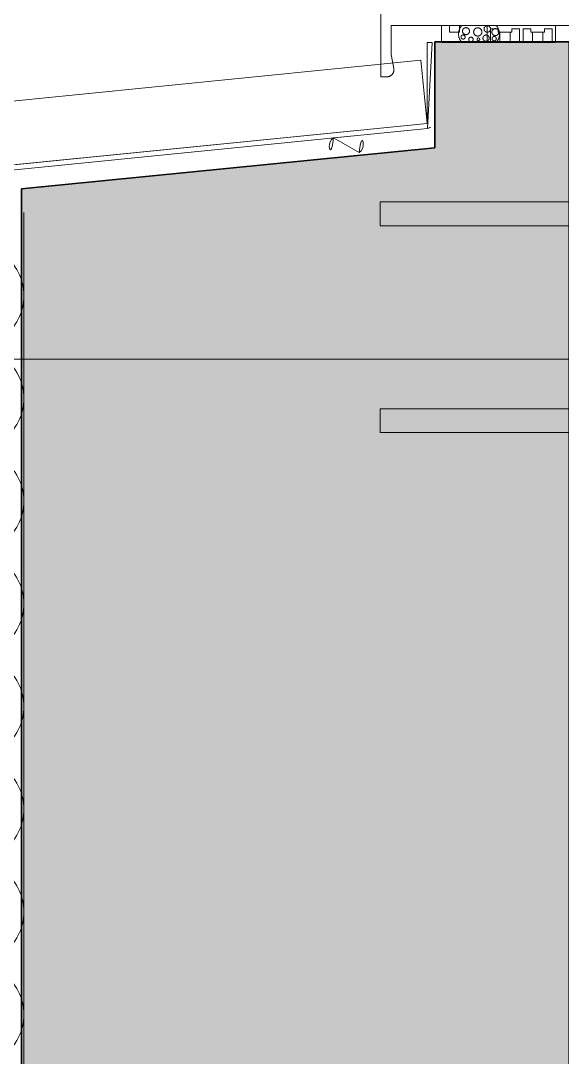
# Model space of a CAD drawing. Header units: metres. Extents: x 1838950 to 1842843, y 5171318 to 5174224.
# Drawn here: x 1841202.2951 to 1841202.4533, y 5171403.2907 to 5171403.5935 of the extents above; entities that cross this region are included whole.
import ezdxf

# ---------------------------------------------------------------- set-up
doc = ezdxf.new("R2010")
doc.units = ezdxf.units.M
doc.header["$LTSCALE"] = 0.0254
doc.layers.add('00 CHAZAL CONSTRUCTION', color=1, linetype='Continuous', lineweight=5, true_color=0xff0000)
doc.layers.add('00 CHAZAL Coupe A.5', color=7, linetype='Continuous', lineweight=18)

# ---------------------------------------------------------------- blocks, each defined once
blk = doc.blocks.new('Groupe-1778-1')
at = {"layer": '00 CHAZAL Coupe A.5', "color": 7, "linetype": 'Continuous', "lineweight": 5}
for p, q in [((1841202.45135, 5171403.59213), (1841202.43135, 5171403.59213)), ((1841202.45135, 5171403.59213), (1841202.43135, 5171403.59213)), ((1841202.43135, 5171403.59213), (1841202.45135, 5171403.59213)), ((1841202.45135, 5171403.58713), (1841202.45135, 5171403.59213)), ((1841202.45135, 5171403.58713), (1841202.45135, 5171403.59213)), ((1841202.44185, 5171403.59113), (1841202.4441, 5171403.59113)), ((1841202.44185, 5171403.59113), (1841202.4441, 5171403.59113)), ((1841202.4441, 5171403.59113), (1841202.4441, 5171403.59013)), ((1841202.4441, 5171403.59113), (1841202.4441, 5171403.59013)), ((1841202.4441, 5171403.59013), (1841202.4481, 5171403.59013)), ((1841202.4481, 5171403.59013), (1841202.4441, 5171403.59013)), ((1841202.4446, 5171403.59013), (1841202.4446, 5171403.58713)), ((1841202.4476, 5171403.59013), (1841202.4476, 5171403.58713)), ((1841202.4481, 5171403.59013), (1841202.4481, 5171403.59113)), ((1841202.4481, 5171403.59113), (1841202.45035, 5171403.59113)), ((1841202.4481, 5171403.59113), (1841202.45035, 5171403.59113)), ((1841202.4481, 5171403.59113), (1841202.4481, 5171403.59013)), ((1841202.45035, 5171403.59113), (1841202.45035, 5171403.58713)), ((1841202.45035, 5171403.59113), (1841202.45035, 5171403.58713)), ((1841202.43135, 5171403.58713), (1841202.45135, 5171403.58713)), ((1841202.45035, 5171403.58713), (1841202.45135, 5171403.58713))]:
    blk.add_line(p, q, dxfattribs=at)
at = {"layer": '00 CHAZAL Coupe A.5', "color": 9, "linetype": 'Continuous', "lineweight": 5, "true_color": 0xbbbbbb}
for p, q in [((1841202.43135, 5171403.59213), (1841202.43135, 5171403.58713)), ((1841202.43135, 5171403.59213), (1841202.43135, 5171403.58713)), ((1841202.43235, 5171403.58713), (1841202.43235, 5171403.59113)), ((1841202.43235, 5171403.59113), (1841202.4346, 5171403.59113)), ((1841202.43235, 5171403.58713), (1841202.43235, 5171403.59113)), ((1841202.43235, 5171403.59113), (1841202.4346, 5171403.59113)), ((1841202.4346, 5171403.59113), (1841202.4346, 5171403.59013)), ((1841202.4346, 5171403.59113), (1841202.4346, 5171403.59013)), ((1841202.4346, 5171403.59013), (1841202.4386, 5171403.59013)), ((1841202.4346, 5171403.59013), (1841202.4386, 5171403.59013)), ((1841202.4351, 5171403.59013), (1841202.4351, 5171403.58713)), ((1841202.4381, 5171403.59013), (1841202.4381, 5171403.58713)), ((1841202.4386, 5171403.59113), (1841202.44085, 5171403.59113)), ((1841202.4386, 5171403.59013), (1841202.4386, 5171403.59113)), ((1841202.4386, 5171403.59113), (1841202.44085, 5171403.59113)), ((1841202.4386, 5171403.59113), (1841202.4386, 5171403.59013)), ((1841202.44085, 5171403.59113), (1841202.44085, 5171403.58713)), ((1841202.44085, 5171403.59113), (1841202.44085, 5171403.58713)), ((1841202.44185, 5171403.58713), (1841202.44185, 5171403.59113)), ((1841202.44185, 5171403.58713), (1841202.44185, 5171403.59113)), ((1841202.43135, 5171403.58713), (1841202.43235, 5171403.58713)), ((1841202.44085, 5171403.58713), (1841202.44185, 5171403.58713))]:
    blk.add_line(p, q, dxfattribs=at)
at = {"layer": '00 CHAZAL Coupe A.5', "color": 7, "linetype": 'Continuous', "lineweight": 5, "flags": 128}
for points in [[(1841202.40033, 5171403.61019), (1841202.40033, 5171403.59013), (1841202.40033, 5171403.57713), (1841202.40213, 5171403.57713), (1841202.40224, 5171403.57713), (1841202.40235, 5171403.57714), (1841202.40246, 5171403.57716), (1841202.40257, 5171403.57718), (1841202.40267, 5171403.57721), (1841202.40278, 5171403.57724), (1841202.40288, 5171403.57728), (1841202.40298, 5171403.57732), (1841202.40308, 5171403.57737), (1841202.40317, 5171403.57742), (1841202.40327, 5171403.57748), (1841202.40335, 5171403.57755), (1841202.40344, 5171403.57762), (1841202.40352, 5171403.57769), (1841202.4036, 5171403.57777), (1841202.40367, 5171403.57785), (1841202.40374, 5171403.57794), (1841202.4038, 5171403.57803), (1841202.40386, 5171403.57812), (1841202.40391, 5171403.57822), (1841202.40396, 5171403.57832), (1841202.404, 5171403.57842), (1841202.40404, 5171403.57852), (1841202.40407, 5171403.57863), (1841202.40409, 5171403.57873), (1841202.40411, 5171403.57884), (1841202.40412, 5171403.57895), (1841202.40413, 5171403.57906), (1841202.40413, 5171403.57917), (1841202.40413, 5171403.57928), (1841202.40412, 5171403.57939), (1841202.4041, 5171403.5795), (1841202.40333, 5171403.58363), (1841202.40333, 5171403.59013), (1841202.40333, 5171403.59213), (1841202.42033, 5171403.59213), (1841202.42033, 5171403.59013), (1841202.42333, 5171403.59013), (1841202.42333, 5171403.59213), (1841202.49833, 5171403.59213)], [(1841202.42398, 5171403.59213), (1841202.41798, 5171403.59213), (1841202.41798, 5171403.58713), (1841202.42398, 5171403.58713), (1841202.42387, 5171403.58726), (1841202.42376, 5171403.58739), (1841202.42365, 5171403.58753), (1841202.42356, 5171403.58767), (1841202.42347, 5171403.58782), (1841202.42338, 5171403.58797), (1841202.42331, 5171403.58813), (1841202.42324, 5171403.58829), (1841202.42318, 5171403.58845), (1841202.42313, 5171403.58861), (1841202.42308, 5171403.58878), (1841202.42305, 5171403.58895), (1841202.42302, 5171403.58912), (1841202.423, 5171403.58929), (1841202.42299, 5171403.58946), (1841202.42298, 5171403.58963), (1841202.42299, 5171403.5898), (1841202.423, 5171403.58998), (1841202.42302, 5171403.59015), (1841202.42305, 5171403.59032), (1841202.42308, 5171403.59049), (1841202.42313, 5171403.59065), (1841202.42318, 5171403.59082), (1841202.42324, 5171403.59098), (1841202.42331, 5171403.59114), (1841202.42338, 5171403.59129), (1841202.42347, 5171403.59144), (1841202.42356, 5171403.59159), (1841202.42365, 5171403.59173), (1841202.42376, 5171403.59187), (1841202.42387, 5171403.592), (1841202.42398, 5171403.59213)], [(1841202.17209, 5171403.53934), (1841202.41383, 5171403.56351), (1841202.41199, 5171403.58192), (1841202.21012, 5171403.56171), (1841202.19355, 5171403.54146)]]:
    blk.add_lwpolyline(points, dxfattribs=at)
at = {"layer": '00 CHAZAL Coupe A.5', "color": 9, "linetype": 'Continuous', "lineweight": 5, "true_color": 0xbbbbbb, "flags": 128}
for points in [[(1841202.43398, 5171403.59213), (1841202.42398, 5171403.59213), (1841202.42387, 5171403.592), (1841202.42376, 5171403.59187), (1841202.42365, 5171403.59173), (1841202.42356, 5171403.59159), (1841202.42347, 5171403.59144), (1841202.42338, 5171403.59129), (1841202.42331, 5171403.59114), (1841202.42324, 5171403.59098), (1841202.42318, 5171403.59082), (1841202.42313, 5171403.59065), (1841202.42308, 5171403.59049), (1841202.42305, 5171403.59032), (1841202.42302, 5171403.59015), (1841202.423, 5171403.58998), (1841202.42299, 5171403.5898), (1841202.42298, 5171403.58963), (1841202.42299, 5171403.58946), (1841202.423, 5171403.58929), (1841202.42302, 5171403.58912), (1841202.42305, 5171403.58895), (1841202.42308, 5171403.58878), (1841202.42313, 5171403.58861), (1841202.42318, 5171403.58845), (1841202.42324, 5171403.58829), (1841202.42331, 5171403.58813), (1841202.42338, 5171403.58797), (1841202.42347, 5171403.58782), (1841202.42356, 5171403.58767), (1841202.42365, 5171403.58753), (1841202.42376, 5171403.58739), (1841202.42387, 5171403.58726), (1841202.42398, 5171403.58713), (1841202.43398, 5171403.58713), (1841202.4341, 5171403.58726), (1841202.43421, 5171403.58739), (1841202.43431, 5171403.58753), (1841202.43441, 5171403.58767), (1841202.4345, 5171403.58782), (1841202.43458, 5171403.58797), (1841202.43465, 5171403.58813), (1841202.43472, 5171403.58829), (1841202.43478, 5171403.58845), (1841202.43483, 5171403.58861), (1841202.43488, 5171403.58878), (1841202.43492, 5171403.58895), (1841202.43494, 5171403.58912), (1841202.43496, 5171403.58929), (1841202.43498, 5171403.58946), (1841202.43498, 5171403.58963), (1841202.43498, 5171403.5898), (1841202.43496, 5171403.58998), (1841202.43494, 5171403.59015), (1841202.43492, 5171403.59032), (1841202.43488, 5171403.59049), (1841202.43483, 5171403.59065), (1841202.43478, 5171403.59082), (1841202.43472, 5171403.59098), (1841202.43465, 5171403.59114), (1841202.43458, 5171403.59129), (1841202.4345, 5171403.59144), (1841202.43441, 5171403.59159), (1841202.43431, 5171403.59173), (1841202.43421, 5171403.59187), (1841202.4341, 5171403.592), (1841202.43398, 5171403.59213)], [(1841202.42416, 5171403.59044), (1841202.42417, 5171403.59049), (1841202.42417, 5171403.59054), (1841202.42418, 5171403.59059), (1841202.42418, 5171403.59063), (1841202.42419, 5171403.59068), (1841202.42421, 5171403.59073), (1841202.42422, 5171403.59078), (1841202.42424, 5171403.59083), (1841202.42426, 5171403.59087), (1841202.42428, 5171403.59092), (1841202.42431, 5171403.59096), (1841202.42434, 5171403.591), (1841202.42437, 5171403.59104), (1841202.4244, 5171403.59108), (1841202.42443, 5171403.59112), (1841202.42446, 5171403.59116), (1841202.4245, 5171403.59119), (1841202.42454, 5171403.59123), (1841202.42458, 5171403.59126), (1841202.42462, 5171403.59129), (1841202.42466, 5171403.59131), (1841202.4247, 5171403.59134), (1841202.42475, 5171403.59136), (1841202.4248, 5171403.59138), (1841202.42484, 5171403.5914), (1841202.42489, 5171403.59141), (1841202.42494, 5171403.59143), (1841202.42499, 5171403.59144), (1841202.42504, 5171403.59145), (1841202.42509, 5171403.59145), (1841202.42514, 5171403.59146), (1841202.42519, 5171403.59146), (1841202.42524, 5171403.59146), (1841202.42529, 5171403.59145), (1841202.42534, 5171403.59145), (1841202.42539, 5171403.59144), (1841202.42544, 5171403.59143), (1841202.42548, 5171403.59141), (1841202.42553, 5171403.5914), (1841202.42558, 5171403.59138), (1841202.42562, 5171403.59136), (1841202.42567, 5171403.59134), (1841202.42571, 5171403.59131), (1841202.42575, 5171403.59129), (1841202.4258, 5171403.59126), (1841202.42584, 5171403.59123), (1841202.42587, 5171403.59119), (1841202.42591, 5171403.59116), (1841202.42594, 5171403.59112), (1841202.42598, 5171403.59108), (1841202.42601, 5171403.59104), (1841202.42604, 5171403.591), (1841202.42606, 5171403.59096), (1841202.42609, 5171403.59092), (1841202.42611, 5171403.59087), (1841202.42613, 5171403.59083), (1841202.42615, 5171403.59078), (1841202.42617, 5171403.59073), (1841202.42618, 5171403.59068), (1841202.42619, 5171403.59063), (1841202.4262, 5171403.59059), (1841202.4262, 5171403.59054), (1841202.42621, 5171403.59049), (1841202.42621, 5171403.59044), (1841202.42621, 5171403.59039), (1841202.4262, 5171403.59034), (1841202.4262, 5171403.59029), (1841202.42619, 5171403.59024), (1841202.42618, 5171403.59019), (1841202.42617, 5171403.59014), (1841202.42615, 5171403.59009), (1841202.42613, 5171403.59004), (1841202.42611, 5171403.59), (1841202.42609, 5171403.58995), (1841202.42606, 5171403.58991), (1841202.42604, 5171403.58987), (1841202.42601, 5171403.58983), (1841202.42598, 5171403.58979), (1841202.42594, 5171403.58975), (1841202.42591, 5171403.58971), (1841202.42587, 5171403.58968), (1841202.42584, 5171403.58964), (1841202.4258, 5171403.58961), (1841202.42575, 5171403.58959), (1841202.42571, 5171403.58956), (1841202.42567, 5171403.58953), (1841202.42562, 5171403.58951), (1841202.42558, 5171403.58949), (1841202.42553, 5171403.58947), (1841202.42548, 5171403.58946), (1841202.42544, 5171403.58944), (1841202.42539, 5171403.58943), (1841202.42534, 5171403.58942), (1841202.42529, 5171403.58942), (1841202.42524, 5171403.58941), (1841202.42519, 5171403.58941), (1841202.42514, 5171403.58941), (1841202.42509, 5171403.58942), (1841202.42504, 5171403.58942), (1841202.42499, 5171403.58943), (1841202.42494, 5171403.58944), (1841202.42489, 5171403.58946), (1841202.42484, 5171403.58947), (1841202.4248, 5171403.58949), (1841202.42475, 5171403.58951), (1841202.4247, 5171403.58953), (1841202.42466, 5171403.58956), (1841202.42462, 5171403.58959), (1841202.42458, 5171403.58961), (1841202.42454, 5171403.58964), (1841202.4245, 5171403.58968), (1841202.42446, 5171403.58971), (1841202.42443, 5171403.58975), (1841202.4244, 5171403.58979), (1841202.42437, 5171403.58983), (1841202.42434, 5171403.58987), (1841202.42431, 5171403.58991), (1841202.42428, 5171403.58995), (1841202.42426, 5171403.59), (1841202.42424, 5171403.59004), (1841202.42422, 5171403.59009), (1841202.42421, 5171403.59014), (1841202.42419, 5171403.59019), (1841202.42418, 5171403.59024), (1841202.42418, 5171403.59029), (1841202.42417, 5171403.59034), (1841202.42417, 5171403.59039), (1841202.42416, 5171403.59044)], [(1841202.43047, 5171403.59107), (1841202.43047, 5171403.59111), (1841202.43048, 5171403.59116), (1841202.43048, 5171403.59121), (1841202.43049, 5171403.59125), (1841202.4305, 5171403.5913), (1841202.43051, 5171403.59134), (1841202.43053, 5171403.59138), (1841202.43054, 5171403.59143), (1841202.43056, 5171403.59147), (1841202.43058, 5171403.59151), (1841202.43061, 5171403.59155), (1841202.43063, 5171403.59159), (1841202.43066, 5171403.59163), (1841202.43069, 5171403.59166), (1841202.43072, 5171403.5917), (1841202.43075, 5171403.59173), (1841202.43078, 5171403.59176), (1841202.43082, 5171403.59179), (1841202.43085, 5171403.59182), (1841202.43089, 5171403.59185), (1841202.43093, 5171403.59187), (1841202.43097, 5171403.5919), (1841202.43101, 5171403.59192), (1841202.43105, 5171403.59194), (1841202.4311, 5171403.59195), (1841202.43114, 5171403.59197), (1841202.43118, 5171403.59198), (1841202.43123, 5171403.59199), (1841202.43127, 5171403.592), (1841202.43132, 5171403.592), (1841202.43137, 5171403.59201), (1841202.43141, 5171403.59201), (1841202.43146, 5171403.59201), (1841202.4315, 5171403.592), (1841202.43155, 5171403.592), (1841202.43159, 5171403.59199), (1841202.43164, 5171403.59198), (1841202.43168, 5171403.59197), (1841202.43173, 5171403.59195), (1841202.43177, 5171403.59194), (1841202.43181, 5171403.59192), (1841202.43185, 5171403.5919), (1841202.43189, 5171403.59187), (1841202.43193, 5171403.59185), (1841202.43197, 5171403.59182), (1841202.43201, 5171403.59179), (1841202.43204, 5171403.59176), (1841202.43208, 5171403.59173), (1841202.43211, 5171403.5917), (1841202.43214, 5171403.59166), (1841202.43217, 5171403.59163), (1841202.43219, 5171403.59159), (1841202.43222, 5171403.59155), (1841202.43224, 5171403.59151), (1841202.43226, 5171403.59147), (1841202.43228, 5171403.59143), (1841202.4323, 5171403.59138), (1841202.43231, 5171403.59134), (1841202.43232, 5171403.5913), (1841202.43233, 5171403.59125), (1841202.43234, 5171403.59121), (1841202.43235, 5171403.59116), (1841202.43235, 5171403.59111), (1841202.43235, 5171403.59107), (1841202.43235, 5171403.59102), (1841202.43235, 5171403.59098), (1841202.43234, 5171403.59093), (1841202.43233, 5171403.59088), (1841202.43232, 5171403.59084), (1841202.43231, 5171403.59079), (1841202.4323, 5171403.59075), (1841202.43228, 5171403.59071), (1841202.43226, 5171403.59067), (1841202.43224, 5171403.59062), (1841202.43222, 5171403.59058), (1841202.43219, 5171403.59055), (1841202.43217, 5171403.59051), (1841202.43214, 5171403.59047), (1841202.43211, 5171403.59044), (1841202.43208, 5171403.5904), (1841202.43204, 5171403.59037), (1841202.43201, 5171403.59034), (1841202.43197, 5171403.59031), (1841202.43193, 5171403.59029), (1841202.43189, 5171403.59026), (1841202.43185, 5171403.59024), (1841202.43181, 5171403.59022), (1841202.43177, 5171403.5902), (1841202.43173, 5171403.59018), (1841202.43168, 5171403.59017), (1841202.43164, 5171403.59016), (1841202.43159, 5171403.59015), (1841202.43155, 5171403.59014), (1841202.4315, 5171403.59013), (1841202.43146, 5171403.59013), (1841202.43141, 5171403.59013), (1841202.43137, 5171403.59013), (1841202.43132, 5171403.59013), (1841202.43127, 5171403.59014), (1841202.43123, 5171403.59015), (1841202.43118, 5171403.59016), (1841202.43114, 5171403.59017), (1841202.4311, 5171403.59018), (1841202.43105, 5171403.5902), (1841202.43101, 5171403.59022), (1841202.43097, 5171403.59024), (1841202.43093, 5171403.59026), (1841202.43089, 5171403.59029), (1841202.43085, 5171403.59031), (1841202.43082, 5171403.59034), (1841202.43078, 5171403.59037), (1841202.43075, 5171403.5904), (1841202.43072, 5171403.59044), (1841202.43069, 5171403.59047), (1841202.43066, 5171403.59051), (1841202.43063, 5171403.59055), (1841202.43061, 5171403.59058), (1841202.43058, 5171403.59062), (1841202.43056, 5171403.59067), (1841202.43054, 5171403.59071), (1841202.43053, 5171403.59075), (1841202.43051, 5171403.59079), (1841202.4305, 5171403.59084), (1841202.43049, 5171403.59088), (1841202.43048, 5171403.59093), (1841202.43048, 5171403.59098), (1841202.43047, 5171403.59102), (1841202.43047, 5171403.59107)], [(1841202.42493, 5171403.58872), (1841202.42493, 5171403.58869), (1841202.42493, 5171403.58866), (1841202.42493, 5171403.58863), (1841202.42492, 5171403.5886), (1841202.42491, 5171403.58857), (1841202.42491, 5171403.58854), (1841202.4249, 5171403.58852), (1841202.42489, 5171403.58849), (1841202.42487, 5171403.58846), (1841202.42486, 5171403.58844), (1841202.42485, 5171403.58841), (1841202.42483, 5171403.58838), (1841202.42481, 5171403.58836), (1841202.4248, 5171403.58834), (1841202.42478, 5171403.58832), (1841202.42476, 5171403.58829), (1841202.42474, 5171403.58827), (1841202.42471, 5171403.58825), (1841202.42469, 5171403.58824), (1841202.42467, 5171403.58822), (1841202.42464, 5171403.5882), (1841202.42461, 5171403.58819), (1841202.42459, 5171403.58818), (1841202.42456, 5171403.58816), (1841202.42453, 5171403.58815), (1841202.42451, 5171403.58814), (1841202.42448, 5171403.58814), (1841202.42445, 5171403.58813), (1841202.42442, 5171403.58812), (1841202.42439, 5171403.58812), (1841202.42436, 5171403.58812), (1841202.42433, 5171403.58812), (1841202.4243, 5171403.58812), (1841202.42427, 5171403.58812), (1841202.42424, 5171403.58812), (1841202.42421, 5171403.58813), (1841202.42419, 5171403.58814), (1841202.42416, 5171403.58814), (1841202.42413, 5171403.58815), (1841202.4241, 5171403.58816), (1841202.42408, 5171403.58818), (1841202.42405, 5171403.58819), (1841202.42402, 5171403.5882), (1841202.424, 5171403.58822), (1841202.42397, 5171403.58824), (1841202.42395, 5171403.58825), (1841202.42393, 5171403.58827), (1841202.42391, 5171403.58829), (1841202.42389, 5171403.58832), (1841202.42387, 5171403.58834), (1841202.42385, 5171403.58836), (1841202.42383, 5171403.58838), (1841202.42382, 5171403.58841), (1841202.4238, 5171403.58844), (1841202.42379, 5171403.58846), (1841202.42378, 5171403.58849), (1841202.42377, 5171403.58852), (1841202.42376, 5171403.58854), (1841202.42375, 5171403.58857), (1841202.42374, 5171403.5886), (1841202.42374, 5171403.58863), (1841202.42373, 5171403.58866), (1841202.42373, 5171403.58869), (1841202.42373, 5171403.58872), (1841202.42373, 5171403.58875), (1841202.42373, 5171403.58878), (1841202.42374, 5171403.58881), (1841202.42374, 5171403.58884), (1841202.42375, 5171403.58886), (1841202.42376, 5171403.58889), (1841202.42377, 5171403.58892), (1841202.42378, 5171403.58895), (1841202.42379, 5171403.58898), (1841202.4238, 5171403.589), (1841202.42382, 5171403.58903), (1841202.42383, 5171403.58905), (1841202.42385, 5171403.58908), (1841202.42387, 5171403.5891), (1841202.42389, 5171403.58912), (1841202.42391, 5171403.58914), (1841202.42393, 5171403.58916), (1841202.42395, 5171403.58918), (1841202.42397, 5171403.5892), (1841202.424, 5171403.58922), (1841202.42402, 5171403.58923), (1841202.42405, 5171403.58925), (1841202.42408, 5171403.58926), (1841202.4241, 5171403.58927), (1841202.42413, 5171403.58928), (1841202.42416, 5171403.58929), (1841202.42419, 5171403.5893), (1841202.42421, 5171403.58931), (1841202.42424, 5171403.58931), (1841202.42427, 5171403.58932), (1841202.4243, 5171403.58932), (1841202.42433, 5171403.58932), (1841202.42436, 5171403.58932), (1841202.42439, 5171403.58932), (1841202.42442, 5171403.58931), (1841202.42445, 5171403.58931), (1841202.42448, 5171403.5893), (1841202.42451, 5171403.58929), (1841202.42453, 5171403.58928), (1841202.42456, 5171403.58927), (1841202.42459, 5171403.58926), (1841202.42461, 5171403.58925), (1841202.42464, 5171403.58923), (1841202.42467, 5171403.58922), (1841202.42469, 5171403.5892), (1841202.42471, 5171403.58918), (1841202.42474, 5171403.58916), (1841202.42476, 5171403.58914), (1841202.42478, 5171403.58912), (1841202.4248, 5171403.5891), (1841202.42481, 5171403.58908), (1841202.42483, 5171403.58905), (1841202.42485, 5171403.58903), (1841202.42486, 5171403.589), (1841202.42487, 5171403.58898), (1841202.42489, 5171403.58895), (1841202.4249, 5171403.58892), (1841202.42491, 5171403.58889), (1841202.42491, 5171403.58886), (1841202.42492, 5171403.58884), (1841202.42493, 5171403.58881), (1841202.42493, 5171403.58878), (1841202.42493, 5171403.58875), (1841202.42493, 5171403.58872)], [(1841202.42728, 5171403.58801), (1841202.42728, 5171403.58798), (1841202.42728, 5171403.58795), (1841202.42728, 5171403.58792), (1841202.42727, 5171403.58789), (1841202.42726, 5171403.58786), (1841202.42726, 5171403.58782), (1841202.42725, 5171403.58779), (1841202.42723, 5171403.58776), (1841202.42722, 5171403.58773), (1841202.42721, 5171403.58771), (1841202.42719, 5171403.58768), (1841202.42717, 5171403.58765), (1841202.42715, 5171403.58763), (1841202.42714, 5171403.5876), (1841202.42711, 5171403.58758), (1841202.42709, 5171403.58755), (1841202.42707, 5171403.58753), (1841202.42704, 5171403.58751), (1841202.42702, 5171403.58749), (1841202.42699, 5171403.58747), (1841202.42697, 5171403.58745), (1841202.42694, 5171403.58744), (1841202.42691, 5171403.58742), (1841202.42688, 5171403.58741), (1841202.42685, 5171403.5874), (1841202.42682, 5171403.58739), (1841202.42679, 5171403.58738), (1841202.42676, 5171403.58737), (1841202.42673, 5171403.58737), (1841202.42669, 5171403.58736), (1841202.42666, 5171403.58736), (1841202.42663, 5171403.58736), (1841202.4266, 5171403.58736), (1841202.42657, 5171403.58736), (1841202.42654, 5171403.58737), (1841202.4265, 5171403.58737), (1841202.42647, 5171403.58738), (1841202.42644, 5171403.58739), (1841202.42641, 5171403.5874), (1841202.42638, 5171403.58741), (1841202.42635, 5171403.58742), (1841202.42632, 5171403.58744), (1841202.4263, 5171403.58745), (1841202.42627, 5171403.58747), (1841202.42624, 5171403.58749), (1841202.42622, 5171403.58751), (1841202.42619, 5171403.58753), (1841202.42617, 5171403.58755), (1841202.42615, 5171403.58758), (1841202.42613, 5171403.5876), (1841202.42611, 5171403.58763), (1841202.42609, 5171403.58765), (1841202.42607, 5171403.58768), (1841202.42606, 5171403.58771), (1841202.42604, 5171403.58773), (1841202.42603, 5171403.58776), (1841202.42602, 5171403.58779), (1841202.42601, 5171403.58782), (1841202.426, 5171403.58786), (1841202.42599, 5171403.58789), (1841202.42599, 5171403.58792), (1841202.42598, 5171403.58795), (1841202.42598, 5171403.58798), (1841202.42598, 5171403.58801), (1841202.42598, 5171403.58805), (1841202.42598, 5171403.58808), (1841202.42599, 5171403.58811), (1841202.42599, 5171403.58814), (1841202.426, 5171403.58817), (1841202.42601, 5171403.5882), (1841202.42602, 5171403.58823), (1841202.42603, 5171403.58826), (1841202.42604, 5171403.58829), (1841202.42606, 5171403.58832), (1841202.42607, 5171403.58835), (1841202.42609, 5171403.58838), (1841202.42611, 5171403.5884), (1841202.42613, 5171403.58843), (1841202.42615, 5171403.58845), (1841202.42617, 5171403.58848), (1841202.42619, 5171403.5885), (1841202.42622, 5171403.58852), (1841202.42624, 5171403.58854), (1841202.42627, 5171403.58856), (1841202.4263, 5171403.58857), (1841202.42632, 5171403.58859), (1841202.42635, 5171403.5886), (1841202.42638, 5171403.58862), (1841202.42641, 5171403.58863), (1841202.42644, 5171403.58864), (1841202.42647, 5171403.58865), (1841202.4265, 5171403.58865), (1841202.42654, 5171403.58866), (1841202.42657, 5171403.58866), (1841202.4266, 5171403.58867), (1841202.42663, 5171403.58867), (1841202.42666, 5171403.58867), (1841202.42669, 5171403.58866), (1841202.42673, 5171403.58866), (1841202.42676, 5171403.58865), (1841202.42679, 5171403.58865), (1841202.42682, 5171403.58864), (1841202.42685, 5171403.58863), (1841202.42688, 5171403.58862), (1841202.42691, 5171403.5886), (1841202.42694, 5171403.58859), (1841202.42697, 5171403.58857), (1841202.42699, 5171403.58856), (1841202.42702, 5171403.58854), (1841202.42704, 5171403.58852), (1841202.42707, 5171403.5885), (1841202.42709, 5171403.58848), (1841202.42711, 5171403.58845), (1841202.42714, 5171403.58843), (1841202.42715, 5171403.5884), (1841202.42717, 5171403.58838), (1841202.42719, 5171403.58835), (1841202.42721, 5171403.58832), (1841202.42722, 5171403.58829), (1841202.42723, 5171403.58826), (1841202.42725, 5171403.58823), (1841202.42726, 5171403.5882), (1841202.42726, 5171403.58817), (1841202.42727, 5171403.58814), (1841202.42728, 5171403.58811), (1841202.42728, 5171403.58808), (1841202.42728, 5171403.58805), (1841202.42728, 5171403.58801)], [(1841202.42742, 5171403.59021), (1841202.42742, 5171403.59027), (1841202.42742, 5171403.59032), (1841202.42743, 5171403.59038), (1841202.42744, 5171403.59044), (1841202.42745, 5171403.5905), (1841202.42747, 5171403.59055), (1841202.42749, 5171403.59061), (1841202.42751, 5171403.59067), (1841202.42753, 5171403.59072), (1841202.42756, 5171403.59077), (1841202.42759, 5171403.59082), (1841202.42762, 5171403.59087), (1841202.42765, 5171403.59092), (1841202.42769, 5171403.59097), (1841202.42773, 5171403.59101), (1841202.42777, 5171403.59106), (1841202.42781, 5171403.5911), (1841202.42785, 5171403.59113), (1841202.4279, 5171403.59117), (1841202.42795, 5171403.5912), (1841202.428, 5171403.59124), (1841202.42805, 5171403.59127), (1841202.4281, 5171403.59129), (1841202.42816, 5171403.59132), (1841202.42821, 5171403.59134), (1841202.42827, 5171403.59136), (1841202.42832, 5171403.59137), (1841202.42838, 5171403.59138), (1841202.42844, 5171403.59139), (1841202.4285, 5171403.5914), (1841202.42856, 5171403.59141), (1841202.42862, 5171403.59141), (1841202.42868, 5171403.59141), (1841202.42873, 5171403.5914), (1841202.42879, 5171403.59139), (1841202.42885, 5171403.59138), (1841202.42891, 5171403.59137), (1841202.42896, 5171403.59136), (1841202.42902, 5171403.59134), (1841202.42908, 5171403.59132), (1841202.42913, 5171403.59129), (1841202.42918, 5171403.59127), (1841202.42923, 5171403.59124), (1841202.42928, 5171403.5912), (1841202.42933, 5171403.59117), (1841202.42938, 5171403.59113), (1841202.42942, 5171403.5911), (1841202.42947, 5171403.59106), (1841202.42951, 5171403.59101), (1841202.42954, 5171403.59097), (1841202.42958, 5171403.59092), (1841202.42961, 5171403.59087), (1841202.42965, 5171403.59082), (1841202.42968, 5171403.59077), (1841202.4297, 5171403.59072), (1841202.42973, 5171403.59067), (1841202.42975, 5171403.59061), (1841202.42977, 5171403.59055), (1841202.42978, 5171403.5905), (1841202.42979, 5171403.59044), (1841202.4298, 5171403.59038), (1841202.42981, 5171403.59032), (1841202.42982, 5171403.59027), (1841202.42982, 5171403.59021), (1841202.42982, 5171403.59015), (1841202.42981, 5171403.59009), (1841202.4298, 5171403.59003), (1841202.42979, 5171403.58997), (1841202.42978, 5171403.58991), (1841202.42977, 5171403.58986), (1841202.42975, 5171403.5898), (1841202.42973, 5171403.58975), (1841202.4297, 5171403.58969), (1841202.42968, 5171403.58964), (1841202.42965, 5171403.58959), (1841202.42961, 5171403.58954), (1841202.42958, 5171403.58949), (1841202.42954, 5171403.58944), (1841202.42951, 5171403.5894), (1841202.42947, 5171403.58936), (1841202.42942, 5171403.58932), (1841202.42938, 5171403.58928), (1841202.42933, 5171403.58924), (1841202.42928, 5171403.58921), (1841202.42923, 5171403.58918), (1841202.42918, 5171403.58915), (1841202.42913, 5171403.58912), (1841202.42908, 5171403.5891), (1841202.42902, 5171403.58908), (1841202.42896, 5171403.58906), (1841202.42891, 5171403.58904), (1841202.42885, 5171403.58903), (1841202.42879, 5171403.58902), (1841202.42873, 5171403.58901), (1841202.42868, 5171403.58901), (1841202.42862, 5171403.58901), (1841202.42856, 5171403.58901), (1841202.4285, 5171403.58901), (1841202.42844, 5171403.58902), (1841202.42838, 5171403.58903), (1841202.42832, 5171403.58904), (1841202.42827, 5171403.58906), (1841202.42821, 5171403.58908), (1841202.42816, 5171403.5891), (1841202.4281, 5171403.58912), (1841202.42805, 5171403.58915), (1841202.428, 5171403.58918), (1841202.42795, 5171403.58921), (1841202.4279, 5171403.58924), (1841202.42785, 5171403.58928), (1841202.42781, 5171403.58932), (1841202.42777, 5171403.58936), (1841202.42773, 5171403.5894), (1841202.42769, 5171403.58944), (1841202.42765, 5171403.58949), (1841202.42762, 5171403.58954), (1841202.42759, 5171403.58959), (1841202.42756, 5171403.58964), (1841202.42753, 5171403.58969), (1841202.42751, 5171403.58975), (1841202.42749, 5171403.5898), (1841202.42747, 5171403.58986), (1841202.42745, 5171403.58991), (1841202.42744, 5171403.58997), (1841202.42743, 5171403.59003), (1841202.42742, 5171403.59009), (1841202.42742, 5171403.59015), (1841202.42742, 5171403.59021)], [(1841202.42919, 5171403.58807), (1841202.42919, 5171403.58805), (1841202.42919, 5171403.58803), (1841202.42919, 5171403.58801), (1841202.42918, 5171403.58799), (1841202.42918, 5171403.58797), (1841202.42917, 5171403.58795), (1841202.42917, 5171403.58793), (1841202.42916, 5171403.58792), (1841202.42915, 5171403.5879), (1841202.42914, 5171403.58788), (1841202.42913, 5171403.58786), (1841202.42912, 5171403.58785), (1841202.42911, 5171403.58783), (1841202.4291, 5171403.58782), (1841202.42909, 5171403.5878), (1841202.42908, 5171403.58779), (1841202.42906, 5171403.58778), (1841202.42905, 5171403.58776), (1841202.42903, 5171403.58775), (1841202.42902, 5171403.58774), (1841202.429, 5171403.58773), (1841202.42898, 5171403.58772), (1841202.42897, 5171403.58771), (1841202.42895, 5171403.5877), (1841202.42893, 5171403.5877), (1841202.42891, 5171403.58769), (1841202.42889, 5171403.58769), (1841202.42888, 5171403.58768), (1841202.42886, 5171403.58768), (1841202.42884, 5171403.58768), (1841202.42882, 5171403.58767), (1841202.4288, 5171403.58767), (1841202.42878, 5171403.58767), (1841202.42876, 5171403.58768), (1841202.42874, 5171403.58768), (1841202.42872, 5171403.58768), (1841202.4287, 5171403.58769), (1841202.42869, 5171403.58769), (1841202.42867, 5171403.5877), (1841202.42865, 5171403.5877), (1841202.42863, 5171403.58771), (1841202.42861, 5171403.58772), (1841202.4286, 5171403.58773), (1841202.42858, 5171403.58774), (1841202.42857, 5171403.58775), (1841202.42855, 5171403.58776), (1841202.42854, 5171403.58778), (1841202.42852, 5171403.58779), (1841202.42851, 5171403.5878), (1841202.4285, 5171403.58782), (1841202.42848, 5171403.58783), (1841202.42847, 5171403.58785), (1841202.42846, 5171403.58786), (1841202.42845, 5171403.58788), (1841202.42845, 5171403.5879), (1841202.42844, 5171403.58792), (1841202.42843, 5171403.58793), (1841202.42842, 5171403.58795), (1841202.42842, 5171403.58797), (1841202.42842, 5171403.58799), (1841202.42841, 5171403.58801), (1841202.42841, 5171403.58803), (1841202.42841, 5171403.58805), (1841202.42841, 5171403.58807), (1841202.42841, 5171403.58809), (1841202.42841, 5171403.5881), (1841202.42841, 5171403.58812), (1841202.42842, 5171403.58814), (1841202.42842, 5171403.58816), (1841202.42842, 5171403.58818), (1841202.42843, 5171403.5882), (1841202.42844, 5171403.58822), (1841202.42845, 5171403.58823), (1841202.42845, 5171403.58825), (1841202.42846, 5171403.58827), (1841202.42847, 5171403.58828), (1841202.42848, 5171403.5883), (1841202.4285, 5171403.58831), (1841202.42851, 5171403.58833), (1841202.42852, 5171403.58834), (1841202.42854, 5171403.58836), (1841202.42855, 5171403.58837), (1841202.42857, 5171403.58838), (1841202.42858, 5171403.58839), (1841202.4286, 5171403.5884), (1841202.42861, 5171403.58841), (1841202.42863, 5171403.58842), (1841202.42865, 5171403.58843), (1841202.42867, 5171403.58843), (1841202.42869, 5171403.58844), (1841202.4287, 5171403.58845), (1841202.42872, 5171403.58845), (1841202.42874, 5171403.58845), (1841202.42876, 5171403.58846), (1841202.42878, 5171403.58846), (1841202.4288, 5171403.58846), (1841202.42882, 5171403.58846), (1841202.42884, 5171403.58846), (1841202.42886, 5171403.58845), (1841202.42888, 5171403.58845), (1841202.42889, 5171403.58845), (1841202.42891, 5171403.58844), (1841202.42893, 5171403.58843), (1841202.42895, 5171403.58843), (1841202.42897, 5171403.58842), (1841202.42898, 5171403.58841), (1841202.429, 5171403.5884), (1841202.42902, 5171403.58839), (1841202.42903, 5171403.58838), (1841202.42905, 5171403.58837), (1841202.42906, 5171403.58836), (1841202.42908, 5171403.58834), (1841202.42909, 5171403.58833), (1841202.4291, 5171403.58831), (1841202.42911, 5171403.5883), (1841202.42912, 5171403.58828), (1841202.42913, 5171403.58827), (1841202.42914, 5171403.58825), (1841202.42915, 5171403.58823), (1841202.42916, 5171403.58822), (1841202.42917, 5171403.5882), (1841202.42917, 5171403.58818), (1841202.42918, 5171403.58816), (1841202.42918, 5171403.58814), (1841202.42919, 5171403.58812), (1841202.42919, 5171403.5881), (1841202.42919, 5171403.58809), (1841202.42919, 5171403.58807)], [(1841202.43196, 5171403.58841), (1841202.43196, 5171403.58836), (1841202.43196, 5171403.58832), (1841202.43195, 5171403.58827), (1841202.43194, 5171403.58823), (1841202.43193, 5171403.58818), (1841202.43192, 5171403.58814), (1841202.43191, 5171403.5881), (1841202.43189, 5171403.58806), (1841202.43187, 5171403.58801), (1841202.43185, 5171403.58797), (1841202.43183, 5171403.58794), (1841202.43181, 5171403.5879), (1841202.43178, 5171403.58786), (1841202.43175, 5171403.58783), (1841202.43172, 5171403.58779), (1841202.43169, 5171403.58776), (1841202.43166, 5171403.58773), (1841202.43163, 5171403.5877), (1841202.43159, 5171403.58767), (1841202.43155, 5171403.58764), (1841202.43152, 5171403.58762), (1841202.43148, 5171403.5876), (1841202.43144, 5171403.58758), (1841202.4314, 5171403.58756), (1841202.43135, 5171403.58754), (1841202.43131, 5171403.58753), (1841202.43127, 5171403.58752), (1841202.43122, 5171403.58751), (1841202.43118, 5171403.5875), (1841202.43114, 5171403.5875), (1841202.43109, 5171403.58749), (1841202.43105, 5171403.58749), (1841202.431, 5171403.58749), (1841202.43096, 5171403.5875), (1841202.43091, 5171403.5875), (1841202.43087, 5171403.58751), (1841202.43082, 5171403.58752), (1841202.43078, 5171403.58753), (1841202.43074, 5171403.58754), (1841202.4307, 5171403.58756), (1841202.43065, 5171403.58758), (1841202.43061, 5171403.5876), (1841202.43058, 5171403.58762), (1841202.43054, 5171403.58764), (1841202.4305, 5171403.58767), (1841202.43047, 5171403.5877), (1841202.43043, 5171403.58773), (1841202.4304, 5171403.58776), (1841202.43037, 5171403.58779), (1841202.43034, 5171403.58783), (1841202.43031, 5171403.58786), (1841202.43029, 5171403.5879), (1841202.43026, 5171403.58794), (1841202.43024, 5171403.58797), (1841202.43022, 5171403.58801), (1841202.4302, 5171403.58806), (1841202.43018, 5171403.5881), (1841202.43017, 5171403.58814), (1841202.43016, 5171403.58818), (1841202.43015, 5171403.58823), (1841202.43014, 5171403.58827), (1841202.43014, 5171403.58832), (1841202.43013, 5171403.58836), (1841202.43013, 5171403.58841), (1841202.43013, 5171403.58845), (1841202.43014, 5171403.58849), (1841202.43014, 5171403.58854), (1841202.43015, 5171403.58858), (1841202.43016, 5171403.58863), (1841202.43017, 5171403.58867), (1841202.43018, 5171403.58871), (1841202.4302, 5171403.58876), (1841202.43022, 5171403.5888), (1841202.43024, 5171403.58884), (1841202.43026, 5171403.58888), (1841202.43029, 5171403.58891), (1841202.43031, 5171403.58895), (1841202.43034, 5171403.58899), (1841202.43037, 5171403.58902), (1841202.4304, 5171403.58905), (1841202.43043, 5171403.58908), (1841202.43047, 5171403.58911), (1841202.4305, 5171403.58914), (1841202.43054, 5171403.58917), (1841202.43058, 5171403.58919), (1841202.43061, 5171403.58921), (1841202.43065, 5171403.58923), (1841202.4307, 5171403.58925), (1841202.43074, 5171403.58927), (1841202.43078, 5171403.58928), (1841202.43082, 5171403.58929), (1841202.43087, 5171403.5893), (1841202.43091, 5171403.58931), (1841202.43096, 5171403.58932), (1841202.431, 5171403.58932), (1841202.43105, 5171403.58932), (1841202.43109, 5171403.58932), (1841202.43114, 5171403.58932), (1841202.43118, 5171403.58931), (1841202.43122, 5171403.5893), (1841202.43127, 5171403.58929), (1841202.43131, 5171403.58928), (1841202.43135, 5171403.58927), (1841202.4314, 5171403.58925), (1841202.43144, 5171403.58923), (1841202.43148, 5171403.58921), (1841202.43152, 5171403.58919), (1841202.43155, 5171403.58917), (1841202.43159, 5171403.58914), (1841202.43163, 5171403.58911), (1841202.43166, 5171403.58908), (1841202.43169, 5171403.58905), (1841202.43172, 5171403.58902), (1841202.43175, 5171403.58899), (1841202.43178, 5171403.58895), (1841202.43181, 5171403.58891), (1841202.43183, 5171403.58888), (1841202.43185, 5171403.58884), (1841202.43187, 5171403.5888), (1841202.43189, 5171403.58876), (1841202.43191, 5171403.58871), (1841202.43192, 5171403.58867), (1841202.43193, 5171403.58863), (1841202.43194, 5171403.58858), (1841202.43195, 5171403.58854), (1841202.43196, 5171403.58849), (1841202.43196, 5171403.58845), (1841202.43196, 5171403.58841)], [(1841202.43274, 5171403.59015), (1841202.43275, 5171403.5902), (1841202.43275, 5171403.59025), (1841202.43276, 5171403.5903), (1841202.43276, 5171403.59035), (1841202.43278, 5171403.5904), (1841202.43279, 5171403.59045), (1841202.4328, 5171403.5905), (1841202.43282, 5171403.59054), (1841202.43284, 5171403.59059), (1841202.43287, 5171403.59063), (1841202.43289, 5171403.59068), (1841202.43292, 5171403.59072), (1841202.43295, 5171403.59076), (1841202.43298, 5171403.5908), (1841202.43301, 5171403.59084), (1841202.43304, 5171403.59087), (1841202.43308, 5171403.59091), (1841202.43312, 5171403.59094), (1841202.43316, 5171403.59097), (1841202.4332, 5171403.591), (1841202.43324, 5171403.59103), (1841202.43328, 5171403.59105), (1841202.43333, 5171403.59107), (1841202.43337, 5171403.59109), (1841202.43342, 5171403.59111), (1841202.43347, 5171403.59113), (1841202.43352, 5171403.59114), (1841202.43356, 5171403.59115), (1841202.43361, 5171403.59116), (1841202.43366, 5171403.59117), (1841202.43371, 5171403.59117), (1841202.43376, 5171403.59117), (1841202.43381, 5171403.59117), (1841202.43386, 5171403.59117), (1841202.43391, 5171403.59116), (1841202.43396, 5171403.59115), (1841202.43401, 5171403.59114), (1841202.43406, 5171403.59113), (1841202.43411, 5171403.59111), (1841202.43415, 5171403.59109), (1841202.4342, 5171403.59107), (1841202.43424, 5171403.59105), (1841202.43429, 5171403.59103), (1841202.43433, 5171403.591), (1841202.43437, 5171403.59097), (1841202.43441, 5171403.59094), (1841202.43445, 5171403.59091), (1841202.43448, 5171403.59087), (1841202.43452, 5171403.59084), (1841202.43455, 5171403.5908), (1841202.43458, 5171403.59076), (1841202.43461, 5171403.59072), (1841202.43464, 5171403.59068), (1841202.43466, 5171403.59063), (1841202.43468, 5171403.59059), (1841202.4347, 5171403.59054), (1841202.43472, 5171403.5905), (1841202.43474, 5171403.59045), (1841202.43475, 5171403.5904), (1841202.43476, 5171403.59035), (1841202.43477, 5171403.5903), (1841202.43478, 5171403.59025), (1841202.43478, 5171403.5902), (1841202.43478, 5171403.59015), (1841202.43478, 5171403.5901), (1841202.43478, 5171403.59005), (1841202.43477, 5171403.59), (1841202.43476, 5171403.58996), (1841202.43475, 5171403.58991), (1841202.43474, 5171403.58986), (1841202.43472, 5171403.58981), (1841202.4347, 5171403.58976), (1841202.43468, 5171403.58972), (1841202.43466, 5171403.58967), (1841202.43464, 5171403.58963), (1841202.43461, 5171403.58959), (1841202.43458, 5171403.58955), (1841202.43455, 5171403.58951), (1841202.43452, 5171403.58947), (1841202.43448, 5171403.58943), (1841202.43445, 5171403.5894), (1841202.43441, 5171403.58937), (1841202.43437, 5171403.58934), (1841202.43433, 5171403.58931), (1841202.43429, 5171403.58928), (1841202.43424, 5171403.58926), (1841202.4342, 5171403.58923), (1841202.43415, 5171403.58921), (1841202.43411, 5171403.5892), (1841202.43406, 5171403.58918), (1841202.43401, 5171403.58917), (1841202.43396, 5171403.58916), (1841202.43391, 5171403.58915), (1841202.43386, 5171403.58914), (1841202.43381, 5171403.58914), (1841202.43376, 5171403.58914), (1841202.43371, 5171403.58914), (1841202.43366, 5171403.58914), (1841202.43361, 5171403.58915), (1841202.43356, 5171403.58916), (1841202.43352, 5171403.58917), (1841202.43347, 5171403.58918), (1841202.43342, 5171403.5892), (1841202.43337, 5171403.58921), (1841202.43333, 5171403.58923), (1841202.43328, 5171403.58926), (1841202.43324, 5171403.58928), (1841202.4332, 5171403.58931), (1841202.43316, 5171403.58934), (1841202.43312, 5171403.58937), (1841202.43308, 5171403.5894), (1841202.43304, 5171403.58943), (1841202.43301, 5171403.58947), (1841202.43298, 5171403.58951), (1841202.43295, 5171403.58955), (1841202.43292, 5171403.58959), (1841202.43289, 5171403.58963), (1841202.43287, 5171403.58967), (1841202.43284, 5171403.58972), (1841202.43282, 5171403.58976), (1841202.4328, 5171403.58981), (1841202.43279, 5171403.58986), (1841202.43278, 5171403.58991), (1841202.43276, 5171403.58996), (1841202.43276, 5171403.59), (1841202.43275, 5171403.59005), (1841202.43275, 5171403.5901), (1841202.43274, 5171403.59015)], [(1841202.43405, 5171403.58825), (1841202.43405, 5171403.58822), (1841202.43405, 5171403.58819), (1841202.43404, 5171403.58816), (1841202.43404, 5171403.58813), (1841202.43403, 5171403.5881), (1841202.43402, 5171403.58807), (1841202.43401, 5171403.58804), (1841202.434, 5171403.58801), (1841202.43399, 5171403.58798), (1841202.43398, 5171403.58795), (1841202.43396, 5171403.58793), (1841202.43394, 5171403.5879), (1841202.43393, 5171403.58788), (1841202.43391, 5171403.58785), (1841202.43389, 5171403.58783), (1841202.43387, 5171403.58781), (1841202.43384, 5171403.58778), (1841202.43382, 5171403.58776), (1841202.4338, 5171403.58775), (1841202.43377, 5171403.58773), (1841202.43375, 5171403.58771), (1841202.43372, 5171403.5877), (1841202.43369, 5171403.58768), (1841202.43366, 5171403.58767), (1841202.43363, 5171403.58766), (1841202.43361, 5171403.58765), (1841202.43358, 5171403.58764), (1841202.43355, 5171403.58763), (1841202.43352, 5171403.58763), (1841202.43348, 5171403.58763), (1841202.43345, 5171403.58762), (1841202.43342, 5171403.58762), (1841202.43339, 5171403.58762), (1841202.43336, 5171403.58763), (1841202.43333, 5171403.58763), (1841202.4333, 5171403.58763), (1841202.43327, 5171403.58764), (1841202.43324, 5171403.58765), (1841202.43321, 5171403.58766), (1841202.43318, 5171403.58767), (1841202.43316, 5171403.58768), (1841202.43313, 5171403.5877), (1841202.4331, 5171403.58771), (1841202.43308, 5171403.58773), (1841202.43305, 5171403.58775), (1841202.43303, 5171403.58776), (1841202.433, 5171403.58778), (1841202.43298, 5171403.58781), (1841202.43296, 5171403.58783), (1841202.43294, 5171403.58785), (1841202.43292, 5171403.58788), (1841202.4329, 5171403.5879), (1841202.43289, 5171403.58793), (1841202.43287, 5171403.58795), (1841202.43286, 5171403.58798), (1841202.43284, 5171403.58801), (1841202.43283, 5171403.58804), (1841202.43282, 5171403.58807), (1841202.43282, 5171403.5881), (1841202.43281, 5171403.58813), (1841202.4328, 5171403.58816), (1841202.4328, 5171403.58819), (1841202.4328, 5171403.58822), (1841202.4328, 5171403.58825), (1841202.4328, 5171403.58828), (1841202.4328, 5171403.58831), (1841202.4328, 5171403.58834), (1841202.43281, 5171403.58837), (1841202.43282, 5171403.5884), (1841202.43282, 5171403.58843), (1841202.43283, 5171403.58846), (1841202.43284, 5171403.58849), (1841202.43286, 5171403.58852), (1841202.43287, 5171403.58854), (1841202.43289, 5171403.58857), (1841202.4329, 5171403.5886), (1841202.43292, 5171403.58862), (1841202.43294, 5171403.58865), (1841202.43296, 5171403.58867), (1841202.43298, 5171403.58869), (1841202.433, 5171403.58871), (1841202.43303, 5171403.58873), (1841202.43305, 5171403.58875), (1841202.43308, 5171403.58877), (1841202.4331, 5171403.58879), (1841202.43313, 5171403.5888), (1841202.43316, 5171403.58881), (1841202.43318, 5171403.58883), (1841202.43321, 5171403.58884), (1841202.43324, 5171403.58885), (1841202.43327, 5171403.58886), (1841202.4333, 5171403.58886), (1841202.43333, 5171403.58887), (1841202.43336, 5171403.58887), (1841202.43339, 5171403.58887), (1841202.43342, 5171403.58888), (1841202.43345, 5171403.58887), (1841202.43348, 5171403.58887), (1841202.43352, 5171403.58887), (1841202.43355, 5171403.58886), (1841202.43358, 5171403.58886), (1841202.43361, 5171403.58885), (1841202.43363, 5171403.58884), (1841202.43366, 5171403.58883), (1841202.43369, 5171403.58881), (1841202.43372, 5171403.5888), (1841202.43375, 5171403.58879), (1841202.43377, 5171403.58877), (1841202.4338, 5171403.58875), (1841202.43382, 5171403.58873), (1841202.43384, 5171403.58871), (1841202.43387, 5171403.58869), (1841202.43389, 5171403.58867), (1841202.43391, 5171403.58865), (1841202.43393, 5171403.58862), (1841202.43394, 5171403.5886), (1841202.43396, 5171403.58857), (1841202.43398, 5171403.58854), (1841202.43399, 5171403.58852), (1841202.434, 5171403.58849), (1841202.43401, 5171403.58846), (1841202.43402, 5171403.58843), (1841202.43403, 5171403.5884), (1841202.43404, 5171403.58837), (1841202.43404, 5171403.58834), (1841202.43405, 5171403.58831), (1841202.43405, 5171403.58828), (1841202.43405, 5171403.58825)]]:
    blk.add_lwpolyline(points, dxfattribs=at)
at = {"layer": '00 CHAZAL Coupe A.5', "color": 7, "linetype": 'Continuous', "lineweight": 5, "flags": 128}
for points in [[(1841202.41383, 5171403.58713), (1841202.41383, 5171403.56351), (1841202.17059, 5171403.53919, 0.385314), (1841202.16924, 5171403.5377), (1841202.16924, 5171403.52056, 0.339454), (1841202.17035, 5171403.51911, 0.339454), (1841202.17204, 5171403.51981), (1841202.17924, 5171403.53228), (1841202.17794, 5171403.53303), (1841202.17074, 5171403.52056), (1841202.17074, 5171403.5377), (1841202.41398, 5171403.56202, 0.385314), (1841202.41533, 5171403.56351), (1841202.41533, 5171403.58713)], [(1841202.39344, 5171403.55997), (1841202.38648, 5171403.55927, 0.6), (1841202.38697, 5171403.5543), (1841202.39394, 5171403.55499, 0.6)]]:
    blk.add_lwpolyline(points, format="xyb", close=True, dxfattribs=at)
blk = doc.blocks.new('Groupe-1779-1')
at = {"layer": '00 CHAZAL Coupe A.5', "color": 7, "linetype": 'Continuous', "lineweight": 5, "flags": 128}
for points in [[(1841202.46547, 5171403.53211), (1841202.46015, 5171403.53211), (1841202.46015, 5171403.54209), (1841202.46547, 5171403.54209)], [(1841202.46746, 5171403.53444), (1841202.46547, 5171403.53444), (1841202.46547, 5171403.53976), (1841202.46746, 5171403.53976)]]:
    blk.add_lwpolyline(points, close=True, dxfattribs=at)
blk = doc.blocks.new('Groupe-1780-1')
at = {"layer": '00 CHAZAL Coupe A.5', "color": 7, "linetype": 'Continuous', "lineweight": 5, "flags": 128}
for points in [[(1841202.46547, 5171403.47167), (1841202.46015, 5171403.47167), (1841202.46015, 5171403.48165), (1841202.46547, 5171403.48165)], [(1841202.46746, 5171403.474), (1841202.46547, 5171403.474), (1841202.46547, 5171403.47932), (1841202.46746, 5171403.47932)]]:
    blk.add_lwpolyline(points, close=True, dxfattribs=at)
blk = doc.blocks.new('Groupe-1781-1')
at = {"layer": '00 CHAZAL Coupe A.5', "color": 7, "linetype": 'Continuous', "lineweight": 5, "flags": 128}
for points in [[(1841202.46015, 5171403.53359), (1841202.40015, 5171403.53359), (1841202.40015, 5171403.54059), (1841202.46015, 5171403.54059)], [(1841202.46015, 5171403.47316), (1841202.40015, 5171403.47316), (1841202.40015, 5171403.48016), (1841202.46015, 5171403.48016)]]:
    blk.add_lwpolyline(points, close=True, dxfattribs=at)
at = {"layer": '00 CHAZAL Coupe A.5', "color": 7}
for name in ['Groupe-1779-1', 'Groupe-1780-1']:
    blk.add_blockref(name, (0, 0), dxfattribs=at)
blk = doc.blocks.new('Groupe-1786-1')
at = {"layer": '00 CHAZAL Coupe A.5', "color": 7, "linetype": 'Continuous', "lineweight": 13}
blk.add_line((1841202.296, 5171401.95317), (1841202.296, 5171403.53743), dxfattribs=at)
at = {"layer": '00 CHAZAL Coupe A.5', "color": 7, "linetype": 'Continuous', "lineweight": 13, "flags": 128}
for points in [[(1841202.27627, 5171403.28894, 0.511611), (1841202.296, 5171403.30317, 0.511611), (1841202.27627, 5171403.31741)], [(1841202.27627, 5171403.31894, 0.511611), (1841202.296, 5171403.33317, 0.511611), (1841202.27627, 5171403.34741)], [(1841202.27627, 5171403.34894, 0.511611), (1841202.296, 5171403.36317, 0.511611), (1841202.27627, 5171403.37741)], [(1841202.27627, 5171403.37894, 0.511611), (1841202.296, 5171403.39317, 0.511611), (1841202.27627, 5171403.40741)], [(1841202.27627, 5171403.40894, 0.511611), (1841202.296, 5171403.42317, 0.511611), (1841202.27627, 5171403.43741)], [(1841202.27627, 5171403.43894, 0.511611), (1841202.296, 5171403.45317, 0.511611), (1841202.27627, 5171403.46741)], [(1841202.27627, 5171403.46894, 0.511611), (1841202.296, 5171403.48317, 0.511611), (1841202.27627, 5171403.49741)], [(1841202.27627, 5171403.49894, 0.511611), (1841202.296, 5171403.51317, 0.511611), (1841202.27627, 5171403.52741)]]:
    blk.add_lwpolyline(points, format="xyb", dxfattribs=at)
blk = doc.blocks.new('Groupe-1988-1')
at = {"layer": '00 CHAZAL CONSTRUCTION', "flags": 128}
blk.add_lwpolyline([(1841195.29659, 5171405.79461), (1841195.29659, 5171403.49461), (1841256.88205, 5171403.49461), (1841256.88204, 5171406.07256)], dxfattribs=at)
blk = doc.blocks.new('Groupe-1989-1')
at = {"layer": '00 CHAZAL CONSTRUCTION', "color": 7}
blk.add_blockref('Groupe-1988-1', (0, 0), dxfattribs=at)

msp = doc.modelspace()

# ---------------------------------------------------------------- hatches: boundary and pattern name
at = {"layer": '00 CHAZAL Coupe A.5', "linetype": 'Continuous', "lineweight": 0, "true_color": 0xaaaaaa}
msp.add_hatch(color=253, dxfattribs=at).paths.add_polyline_path([(1841202.4553, 5171404.92616), (1841202.2953, 5171404.92616), (1841202.2953, 5171405.31043), (1841202.29573, 5171405.31043), (1841202.29621, 5171405.31044), (1841202.2953, 5171405.31051), (1841202.2953, 5171405.95723), (1841202.29536, 5171405.95723), (1841202.29536, 5171406.0079), (1841202.4553, 5171406.0079), (1841202.4553, 5171405.31216), (1841214.58484, 5171405.31216), (1841214.58484, 5171406.1927), (1841214.76484, 5171406.1927), (1841214.76484, 5171406.19214), (1841214.8629, 5171406.19214), (1841214.8629, 5171405.99214), (1841214.76484, 5171405.99214), (1841214.76484, 5171404.78214), (1841214.58484, 5171404.78214), (1841214.58484, 5171405.06216), (1841209.5803, 5171405.06216), (1841209.5803, 5171402.52246), (1841210.70252, 5171402.52246), (1841210.70252, 5171402.52171), (1841211.48304, 5171402.52171), (1841211.48304, 5171402.52246), (1841214.54804, 5171402.52246), (1841214.54804, 5171402.52171), (1841214.76484, 5171402.52171), (1841214.76484, 5171401.99259), (1841214.58484, 5171401.99259), (1841214.58484, 5171402.27216), (1841209.5803, 5171402.27216), (1841209.5803, 5171399.73216), (1841214.76504, 5171399.73216), (1841214.76504, 5171399.48216), (1841214.76484, 5171399.48216), (1841214.76484, 5171399.2027), (1841214.58484, 5171399.2027), (1841214.58484, 5171399.48216), (1841209.5803, 5171399.48216), (1841209.5803, 5171399.33216), (1841209.0803, 5171399.33216), (1841209.0803, 5171399.51234), (1841203.87954, 5171399.5122), (1841203.87954, 5171399.5122), (1841203.87533, 5171399.5122), (1841203.7919, 5171399.5122), (1841203.7919, 5171399.10441), (1841203.5919, 5171399.10441), (1841203.5919, 5171399.51219), (1841203.30304, 5171399.51219), (1841202.2953, 5171399.51219), (1841202.2953, 5171400.75436), (1841202.41804, 5171400.76636), (1841202.41804, 5171400.79636), (1841202.4553, 5171400.79636), (1841202.4553, 5171399.73216), (1841205.94304, 5171399.73216), (1841205.94304, 5171399.73216), (1841209.4003, 5171399.73216), (1841209.4003, 5171402.30246), (1841202.4553, 5171402.30246), (1841202.4553, 5171402.13416), (1841202.2953, 5171402.13416), (1841202.2953, 5171403.54436), (1841202.41604, 5171403.55636), (1841202.41604, 5171403.58736), (1841202.4553, 5171403.58736), (1841202.4553, 5171402.52246), (1841209.4003, 5171402.52246), (1841209.4003, 5171405.09216), (1841202.4553, 5171405.09216)])

# ---------------------------------------------------------------- linework, layer by layer
at = {"layer": '00 CHAZAL Coupe A.5', "color": 7, "linetype": 'Continuous', "lineweight": 35, "flags": 128}
msp.add_lwpolyline([(1841209.4003, 5171402.30246), (1841202.4553, 5171402.30246), (1841202.4553, 5171402.13416), (1841202.2953, 5171402.13416), (1841202.2953, 5171403.54436), (1841202.41604, 5171403.55636), (1841202.41604, 5171403.58736), (1841202.4553, 5171403.58736), (1841202.4553, 5171402.52246), (1841209.4003, 5171402.52246)], dxfattribs=at)

# ---------------------------------------------------------------- block references
at = {"layer": '00 CHAZAL CONSTRUCTION', "color": 7}
msp.add_blockref('Groupe-1989-1', (0, 0), dxfattribs=at)
at = {"layer": '00 CHAZAL Coupe A.5', "color": 7}
for name in ['Groupe-1778-1', 'Groupe-1781-1', 'Groupe-1786-1']:
    msp.add_blockref(name, (0, 0), dxfattribs=at)

doc.saveas('drawing.dxf')
